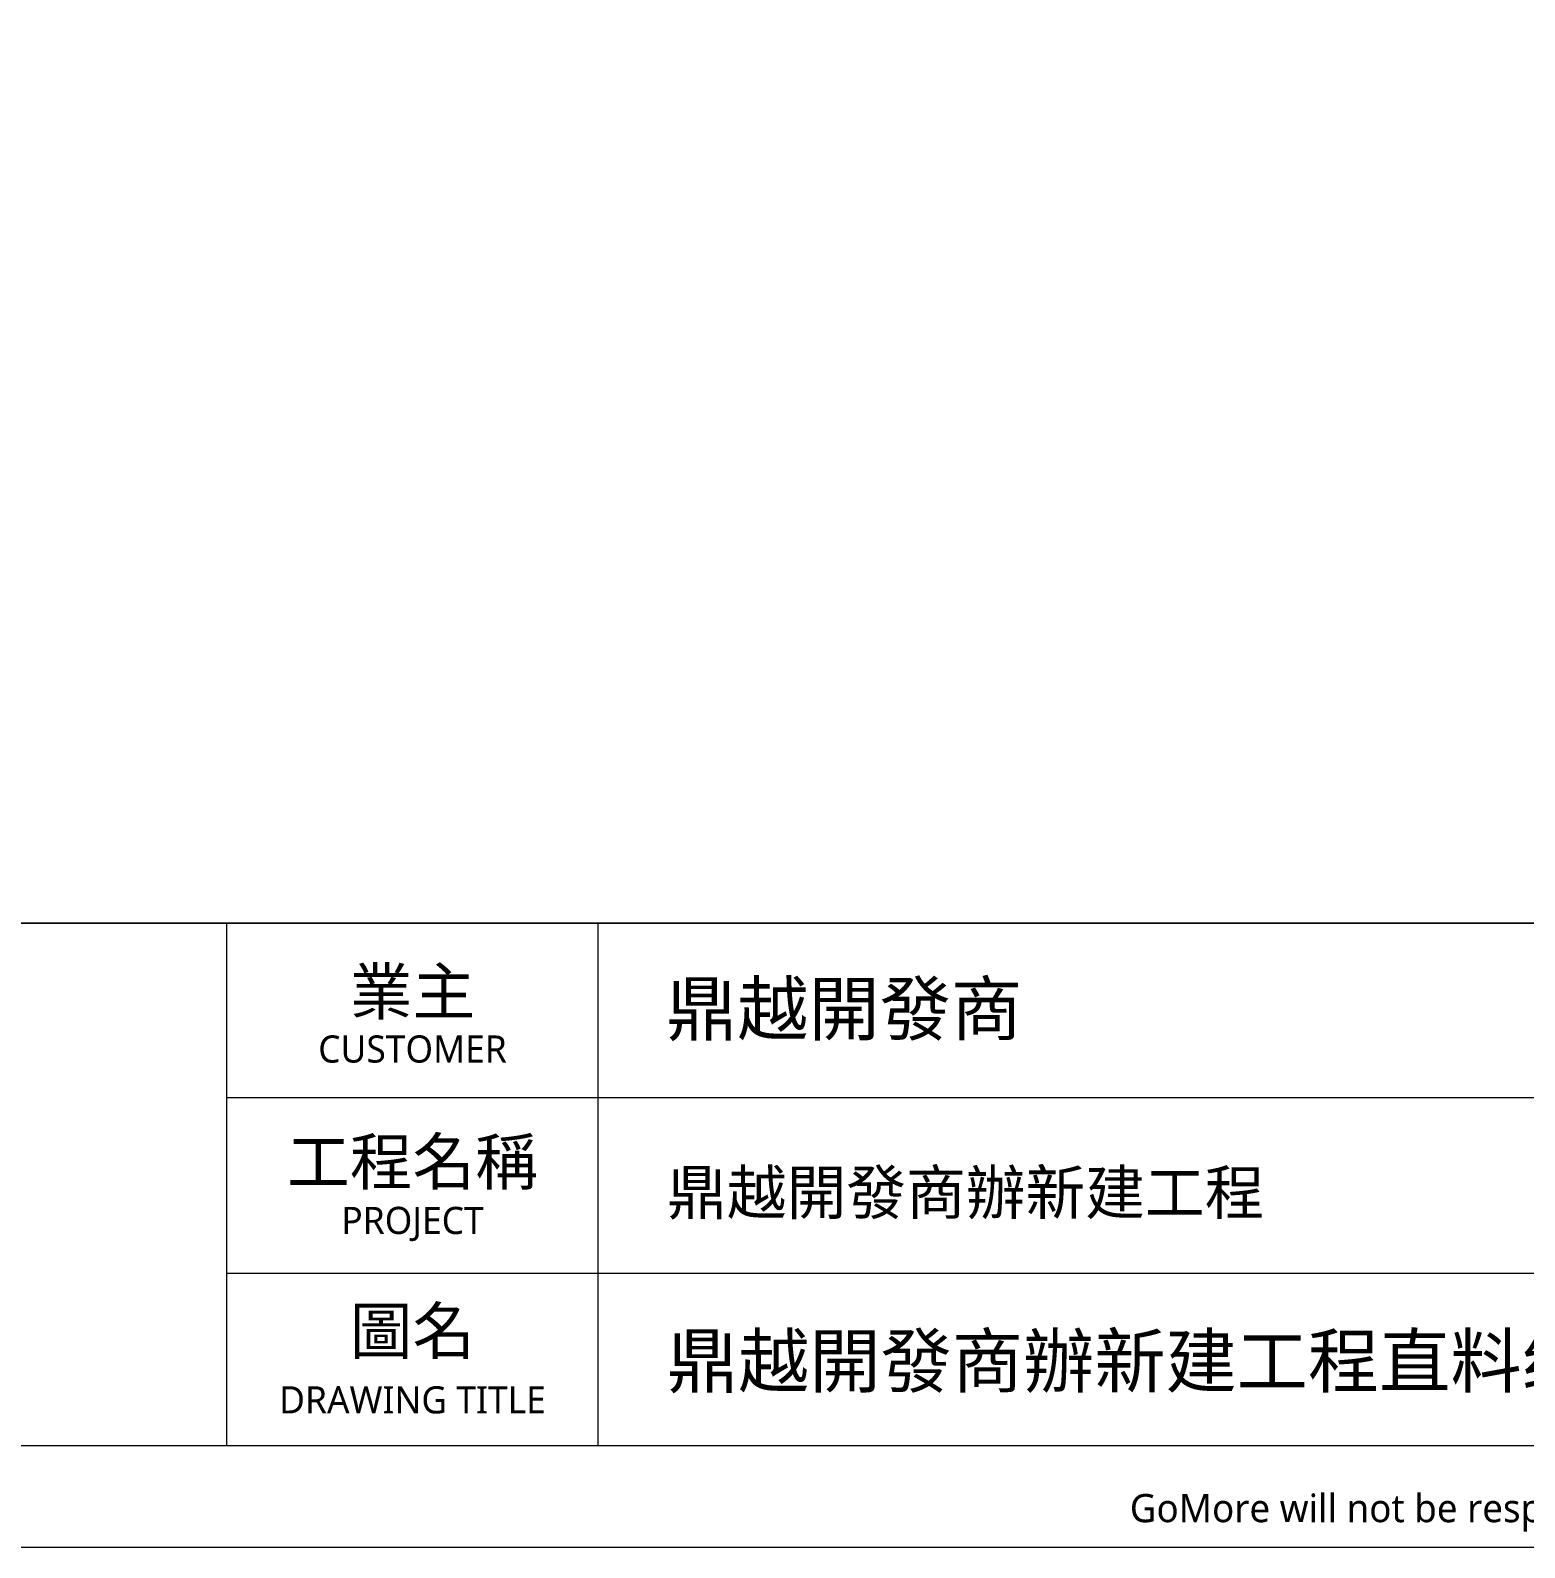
# Model space of a CAD drawing. Extents: x -3378 to 102197, y -3799 to 48702.
# Drawn here: x 10392.7 to 10831.5, y 5427.2 to 5872.7 of the extents above; entities that cross this region are included whole.
import ezdxf
from ezdxf.enums import TextEntityAlignment as Align

# ---------------------------------------------------------------- set-up
doc = ezdxf.new("R2010")
doc.units = 0
doc.layers.add('GM_ANNO_TEXT', color=7, linetype='Continuous')
doc.layers.add('GM_CNST', color=171, linetype='Continuous', lineweight=5, plot=False)
doc.styles.add('GM', font='')
doc.styles.get('GM').set_extended_font_data('Microsoft JhengHei')

# ---------------------------------------------------------------- blocks, each defined once
blk = doc.blocks.new('TK')
at = {"lineweight": 0}
for p, q in [((261.933205474832, 4.999999999992838), (261.933205474832, 30.55267623773409)), ((280.115766109675, 4.999999999992838), (280.115766109675, 30.55267623773409)), ((261.933205474832, 22.03511749181791), (415, 22.03511749181791)), ((261.933205474832, 13.43408667111373), (346.9229552830602, 13.43408667111373))]:
    blk.add_line(p, q, dxfattribs=at)
at = {"lineweight": 0, "flags": 128}
blk.add_lwpolyline([(3.000000000000114, 30.55267623773409), (415, 30.55267623773409)], dxfattribs=at)
at = {"lineweight": 0}
blk.add_3dface([(3.000000000000114, 4.999999999992838), (415, 4.999999999992838), (415, 293.999999999993), (3.000000000000114, 293.999999999993)], dxfattribs=at)
at = {"layer": 'GM_CNST'}
blk.add_lwpolyline([(3.000000000000114, 293.999999999993), (415, 293.999999999993), (415, 30.55267623773409), (3.000000000000114, 30.55267623773409)], close=True, dxfattribs=at)
at = {"layer": 'GM_CNST', "linetype": 'Continuous', "lineweight": 0}
blk.add_3dface([(420, -7.16227077646181e-12), (1.13686837721616e-13, -7.16227077646181e-12), (1.13686837721616e-13, 296.999999999993), (420, 296.999999999993)], dxfattribs=at)
at = {"style": 'GM'}
blk.add_text('鼎越開發商辦新建工程 ', height=2.142857142857143, dxfattribs=at).set_placement((283.4855530162224, 16.31086816979234))
at = {"layer": 'GM_ANNO_TEXT', "linetype": 'Continuous', "char_height": 2.248635508920938, "attachment_point": 5, "line_spacing_factor": 0.7257918420670635, "style": 'GM'}
for s, insert in [('業主', (271.0256807735532, 27.08836512172286)), ('工程名稱', (271.0256807735532, 18.76129240509192)), ('圖名', (271.0256807735532, 10.48050013128534))]:
    blk.add_mtext(s, dxfattribs=dict(at, insert=insert))
at = {"layer": 'GM_ANNO_TEXT', "char_height": 1.328739164362373, "attachment_point": 5, "style": 'GM'}
for s, insert in [('CUSTOMER', (271.0256807735532, 24.39164813657419)), ('PROJECT', (271.0256807735532, 15.83604251242662)), ('DRAWING TITLE', (271.0256807735532, 7.223364967270868))]:
    blk.add_mtext(s, dxfattribs=dict(at, insert=insert))
at = {"layer": 'GM_ANNO_TEXT', "linetype": 'Continuous', "lineweight": 0, "insert": (405.8109832920745, 1.703511749183349), "char_height": 1.379844516837849, "attachment_point": 6, "line_spacing_factor": 0.7257918420670637, "style": 'GM'}
blk.add_mtext('GoMore will not be responsible for any errors and or work that occurs from the use of these drawings by other trades.', dxfattribs=at)
at = {"layer": 'GM_ANNO_TEXT', "style": 'GM'}
for tag, height, p in [('業主', 2.555267623773898, (283.4335366898506, 26.37083240968798)), ('圖名', 2.555267623773897, (283.4757817988666, 9.138447862955331))]:
    blk.add_attdef(tag, text='', height=height, dxfattribs=at).set_placement(p, align=Align.MIDDLE_LEFT)
for tag, height, p in [('繪圖者', 2.555267623773898, (109.2962297695686, 23.04775065600563)), ('比例尺', 2.555267623773897, (166.7122553317968, 23.04320999066124)), ('設計者', 2.555267623773898, (109.2962297695686, 9.56077626247145)), ('單位', 2.555267623773898, (138.4909817655589, 9.623054695839642)), ('日期', 2.555267623773897, (166.6151640072021, 9.446327627047253))]:
    blk.add_attdef(tag, text='', height=height, dxfattribs=at).set_placement(p, align=Align.CENTER)
for p in [(389.4536763459182, 19.368876838853), (389.4536763459182, 13.69050434240501), (359.7766075519248, 12.56057818498823), (389.4536763459182, 8.012131843454085)]:
    blk.add_attdef('加工編號', text='', height=2.555267623773897, dxfattribs=at).set_placement(p, align=Align.MIDDLE)

msp = doc.modelspace()

# ---------------------------------------------------------------- block references
ref = msp.add_blockref('TK', (8878.79292812373, 5427.216796987704), dxfattribs=dict(xscale=6, yscale=6, zscale=6))
ref.add_attrib('圖名', '鼎越開發商辦新建工程直料组装圖', dxfattribs={"layer": 'GM_ANNO_TEXT', "height": 15.33160574264338, "style": 'GM'}).set_placement((10579.64761891683, 5482.047484165205), align=Align.MIDDLE_LEFT)
ref.add_attrib('業主', '鼎越開發商', dxfattribs={"layer": 'GM_ANNO_TEXT', "height": 15.33160574264339, "style": 'GM'}).set_placement((10579.3941482629, 5585.441791445962), align=Align.MIDDLE_LEFT)

doc.saveas('drawing.dxf')
